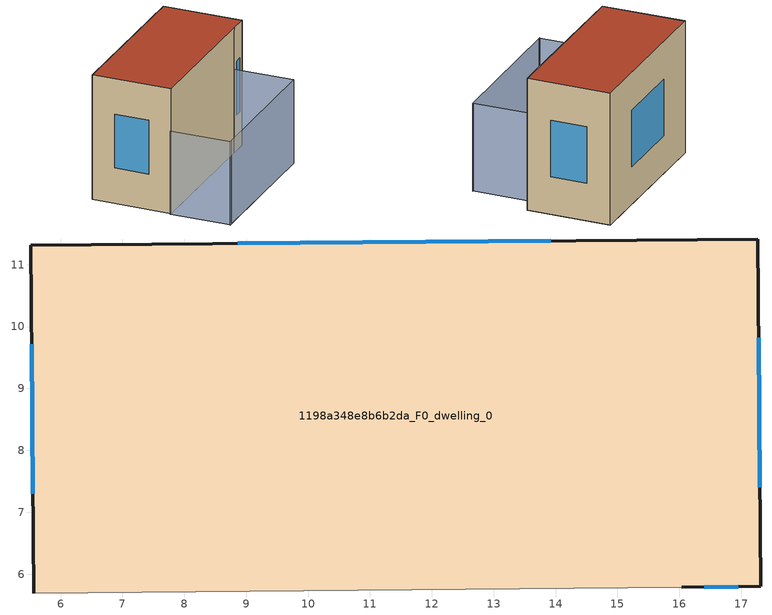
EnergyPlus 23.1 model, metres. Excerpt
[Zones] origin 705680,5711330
1198a348e8b6b2da_F0_dwelling_0
 floor ground (EU_floor_Construction): 17.31,5.8 17.27,11.42 5.52,11.32 5.57,5.7 16.04,5.79 z0
 wall outside (EU_wall_Construction): 5.57,5.7 5.52,11.32 17.27,11.42 17.31,5.8 16.04,5.79 z0:9
 wall adiabatic (EU_wall_Construction): 16.04,5.79 5.57,5.7 z0:9
 window (EU_Window_Construction): 5.55,7.3 5.53,9.72 / 8.87,11.34 13.92,11.39 / 17.28,9.82 17.3,7.4 / 16.95,5.8 16.4,5.79 z2.56:6.44
 roof outside (EU_roof_Construction): 17.27,11.42 17.31,5.8 16.04,5.79 5.57,5.7 5.52,11.32 z9
shading: 5.51,1.43 16.12,1.58 / 16.04,5.83 16.09,1.56 / 16.09,1.56 5.53,1.43 / 5.53,1.43 5.47,5.69 / 5.47,5.69 16.04,5.83 z0:6
[Building]
EU S2 Campaign: North Axis=0; Terrain=City; Solar Distribution=FullExterior
[Site:Location]
London: Latitude=51.5; Longitude=-0.5; Time Zone=0; Elevation=25
[SizingPeriod:WeatherFileDays]
AnnualSizingPeriod: Begin Month=1; Begin Day of Month=1; End Month=12; End Day of Month=31; Day of Week for Start Day=Monday; Use Weather File Daylight Saving Period=No; Use Weather File Rain and Snow Indicators=No
[MATERIAL]
EU_InternalMass_Material: Roughness=MediumRough; Thickness=0.1; Conductivity=1; Density=1800; Specific Heat=900; Thermal Absorptance=0.9; Solar Absorptance=0.7; Visible Absorptance=0.7
[MATERIAL:NOMASS] Roughness=MediumRough; Thermal Absorptance=0.9; Solar Absorptance=0.7; Visible Absorptance=0.7
Name | Thermal Resistance
EU_wall_NoMass | 0.71061
EU_roof_NoMass | 2.41608
EU_floor_NoMass | 1.75078
[WINDOWMATERIAL:SIMPLEGLAZINGSYSTEM]
EU_Window_SimpleGlazing: UFactor=2.64892; Solar Heat Gain Coefficient=0.76; Visible Transmittance=0.76
[CONSTRUCTION]
EU_wall_Construction: EU_wall_NoMass
EU_roof_Construction: EU_roof_NoMass
EU_floor_Construction: EU_floor_NoMass
EU_InternalMass_Construction: EU_InternalMass_Material
EU_Window_Construction: EU_Window_SimpleGlazing
[ZONE]
1198a348e8b6b2da_F0_dwelling_0: Type=1; Multiplier=1; Ceiling Height=autocalculate; Volume=594.112; Floor Area=autocalculate; Part of Total Floor Area=Yes
[INTERNALMASS]
1198a348e8b6b2da_F0_dwelling_0_EU_InternalMass: Construction=EU_InternalMass_Construction; Zone or ZoneList=1198a348e8b6b2da_F0_dwelling_0; Surface Area=66.0126
[OTHEREQUIPMENT]
EU_Step8_InternalGain_1198a348e8b6b2da_F0_dwelling_0_f000: Fuel Type=Electricity; Zone or ZoneList or Space or SpaceList=1198a348e8b6b2da_F0_dwelling_0; Schedule=EU_Step8_GainSchedule_1198a348e8b6b2da_F0_dwelling_0_f000; Design Level Calculation Method=Watts/Area; Power per Zone Floor Area=1; Fraction Latent=0; Fraction Radiant=0; Fraction Lost=0; Carbon Dioxide Generation Rate=0; EndUse Subcategory=EU_Step8_InternalGains
[ZONEVENTILATION:DESIGNFLOWRATE]
EU_ConstantAir_1198a348e8b6b2da_F0_dwelling_0: Zone or ZoneList or Space or SpaceList=1198a348e8b6b2da_F0_dwelling_0; Schedule=EU_AlwaysOn; Design Flow Rate Calculation Method=AirChanges/Hour; Air Changes per Hour=0.496673; Ventilation Type=Natural; Fan Pressure Rise=0; Fan Total Efficiency=1; Constant Term Coefficient=1; Temperature Term Coefficient=0; Velocity Term Coefficient=0; Velocity Squared Term Coefficient=0; Minimum Indoor Temperature=-100; Maximum Indoor Temperature=100; Delta Temperature=-100; Minimum Outdoor Temperature=-100; Maximum Outdoor Temperature=100; Maximum Wind Speed=40
[HVACTEMPLATE:THERMOSTAT]
EU_HeatOnly_1198a348e8b6b2da_F0_dwelling_0: Constant Heating Setpoint=20; Constant Cooling Setpoint=50
[HVACTEMPLATE:ZONE:IDEALLOADSAIRSYSTEM]
1198a348e8b6b2da_F0_dwelling_0: Template Thermostat=EU_HeatOnly_1198a348e8b6b2da_F0_dwelling_0; System Availability Schedule=EU_AlwaysOn; Maximum Heating Supply Air Temperature=50; Minimum Cooling Supply Air Temperature=13; Maximum Heating Supply Air Humidity Ratio=0.0156; Minimum Cooling Supply Air Humidity Ratio=0.0077; Heating Limit=NoLimit; Cooling Limit=NoLimit; Heating Availability Schedule=EU_AlwaysOn; Cooling Availability Schedule=EU_CoolingOff; Dehumidification Control Type=ConstantSensibleHeatRatio; Cooling Sensible Heat Ratio=0.7; Dehumidification Setpoint=60; Humidification Control Type=None; Humidification Setpoint=30; Outdoor Air Method=None; Outdoor Air Flow Rate per Person=0.00944; Outdoor Air Flow Rate per Zone Floor Area=0; Outdoor Air Flow Rate per Zone=0; Demand Controlled Ventilation Type=None; Outdoor Air Economizer Type=NoEconomizer; Heat Recovery Type=None; Sensible Heat Recovery Effectiveness=0.7; Latent Heat Recovery Effectiveness=0.65
[SIZING:ZONE]
1198a348e8b6b2da_F0_dwelling_0: Zone Cooling Design Supply Air Temperature Input Method=SupplyAirTemperature; Zone Cooling Design Supply Air Temperature=13; Zone Heating Design Supply Air Temperature Input Method=SupplyAirTemperature; Zone Heating Design Supply Air Temperature=50; Zone Cooling Design Supply Air Humidity Ratio=0.008; Zone Heating Design Supply Air Humidity Ratio=0.008; Cooling Design Air Flow Method=DesignDay; Cooling Design Air Flow Rate=0; Cooling Minimum Air Flow per Zone Floor Area=0.000762; Cooling Minimum Air Flow=0; Cooling Minimum Air Flow Fraction=0.2; Heating Design Air Flow Method=DesignDay; Heating Design Air Flow Rate=0; Heating Maximum Air Flow per Zone Floor Area=0.002032; Heating Maximum Air Flow=0.141576; Heating Maximum Air Flow Fraction=0.3; Account for Dedicated Outdoor Air System=No; Dedicated Outdoor Air System Control Strategy=NeutralSupplyAir; Dedicated Outdoor Air Low Setpoint Temperature for Design=autosize; Dedicated Outdoor Air High Setpoint Temperature for Design=autosize; Zone Load Sizing Method=Sensible Load Only No Latent Load; Zone Latent Cooling Design Supply Air Humidity Ratio Input Method=HumidityRatioDifference; Zone Cooling Design Supply Air Humidity Ratio Difference=0.005; Zone Latent Heating Design Supply Air Humidity Ratio Input Method=HumidityRatioDifference; Zone Humidification Design Supply Air Humidity Ratio Difference=0.005
[SCHEDULE:CONSTANT]
Name | Hourly Value
EU_AlwaysOn | 1
EU_CoolingOff | 0
[SCHEDULE:FILE]
EU_Step8_GainSchedule_1198a348e8b6b2da_F0_dwelling_0_f000: File=../../schedules/1198a348e8b6b2da/1198a348e8b6b2da_F0_dwelling_0_f000_gain.csv; Column Number=1; Rows to Skip at Top=0; Number of Hours of Data=8760; Column Separator=Comma; Interpolate to Timestep=No; Minutes per Item=60; Adjust Schedule for Daylight Savings=Yes
